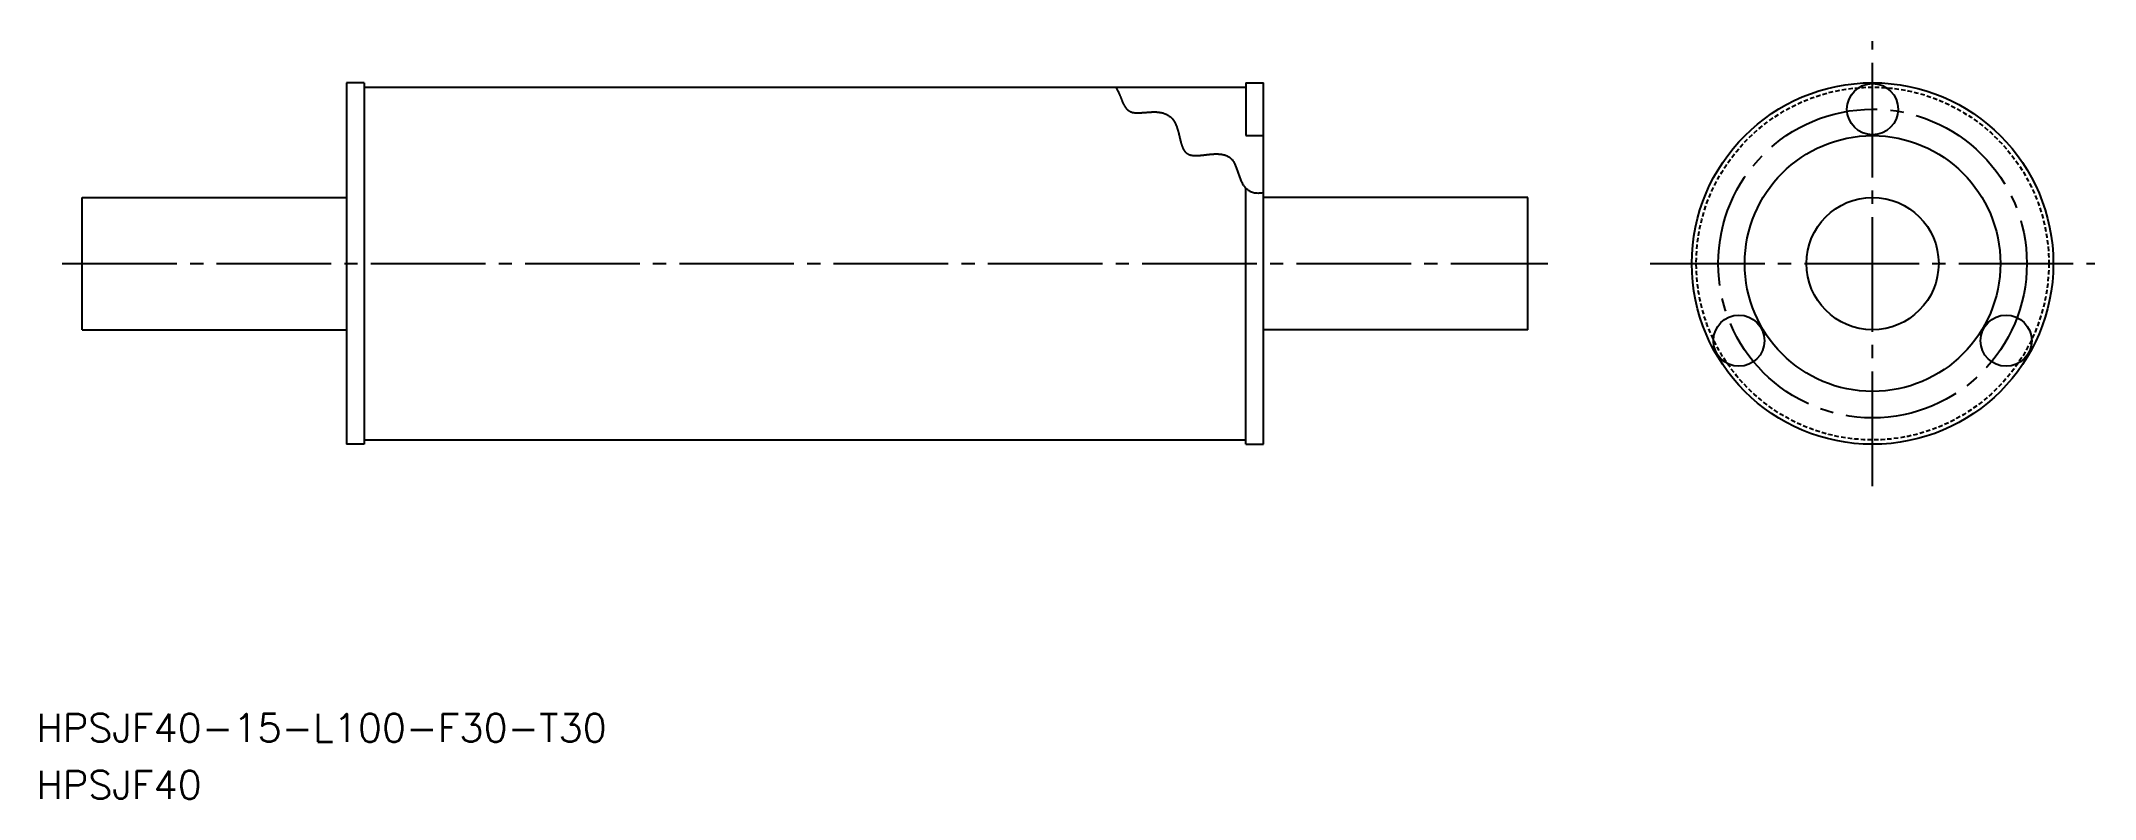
# Model space of a CAD drawing. Extents: x 54 to 287, y 137 to 223.
import ezdxf

# ---------------------------------------------------------------- set-up
doc = ezdxf.new("R2010")
doc.units = 0
doc.linetypes.add('CENTER', pattern=[17.5, 13, -1.5, 1.5, -1.5])
doc.linetypes.add('DASHED', pattern=[0.75, 0.5, -0.25])
doc.layers.get('0').update_dxf_attribs({"linetype": 'CONTINUOUS'})
doc.layers.add('CENTER', color=1, linetype='CENTER')
doc.styles.get("Standard").update_dxf_attribs({"font": 'txt.shx', "bigfont": '@extfont2.shx'})

msp = doc.modelspace()

# ---------------------------------------------------------------- linework, layer by layer
at = {"color": 7, "linetype": 'CONTINUOUS'}
for p, q in [((90.79, 218.43), (88.79, 218.43)), ((88.79, 218.43), (88.79, 177.43)), ((90.79, 218.43), (90.79, 177.43)), ((90.79, 217.93), (190.79, 217.93)), ((190.79, 218.43), (192.79, 218.43)), ((190.79, 218.43), (190.79, 212.43)), ((192.79, 177.43), (192.79, 218.43)), ((190.79, 212.43), (192.79, 212.43)), ((58.79, 205.43), (88.79, 205.43)), ((58.79, 190.43), (58.79, 205.43)), ((190.79, 177.43), (190.79, 206.49)), ((222.79, 205.43), (192.79, 205.43)), ((222.79, 190.43), (222.79, 205.43)), ((58.79, 190.43), (88.79, 190.43)), ((222.79, 190.43), (192.79, 190.43)), ((90.79, 177.43), (88.79, 177.43)), ((90.79, 177.93), (190.79, 177.93)), ((190.79, 177.43), (192.79, 177.43))]:
    msp.add_line(p, q, dxfattribs=at)
at = {"color": 3}
msp.add_polyline3d([(176.03, 217.93, 0), (176.06, 217.88, 0), (176.09, 217.82, 0), (176.12, 217.78, 0), (176.16, 217.72, 0), (176.18, 217.67, 0), (176.21, 217.62, 0), (176.24, 217.57, 0), (176.27, 217.52, 0), (176.29, 217.47, 0), (176.32, 217.42, 0), (176.34, 217.37, 0), (176.37, 217.31, 0), (176.39, 217.26, 0), (176.41, 217.21, 0), (176.44, 217.16, 0), (176.46, 217.11, 0), (176.48, 217.06, 0), (176.5, 217.01, 0), (176.52, 216.96, 0), (176.54, 216.91, 0), (176.56, 216.86, 0), (176.59, 216.81, 0), (176.6, 216.76, 0), (176.62, 216.71, 0), (176.64, 216.66, 0), (176.66, 216.61, 0), (176.68, 216.56, 0), (176.7, 216.51, 0), (176.72, 216.46, 0), (176.74, 216.42, 0), (176.76, 216.37, 0), (176.78, 216.32, 0), (176.8, 216.28, 0), (176.82, 216.23, 0), (176.84, 216.19, 0), (176.86, 216.14, 0), (176.88, 216.1, 0), (176.9, 216.05, 0), (176.92, 216.01, 0), (176.94, 215.97, 0), (176.97, 215.93, 0), (176.99, 215.88, 0), (177.01, 215.84, 0), (177.03, 215.8, 0), (177.06, 215.76, 0), (177.08, 215.73, 0), (177.1, 215.69, 0), (177.13, 215.65, 0), (177.15, 215.62, 0), (177.18, 215.58, 0), (177.21, 215.55, 0), (177.24, 215.51, 0), (177.26, 215.48, 0), (177.29, 215.45, 0), (177.32, 215.42, 0), (177.35, 215.39, 0), (177.38, 215.36, 0), (177.42, 215.33, 0), (177.45, 215.31, 0), (177.48, 215.28, 0), (177.52, 215.26, 0), (177.56, 215.23, 0), (177.59, 215.21, 0), (177.63, 215.19, 0), (177.67, 215.17, 0), (177.71, 215.15, 0), (177.75, 215.13, 0), (177.79, 215.12, 0), (177.84, 215.1, 0), (177.88, 215.09, 0), (177.93, 215.07, 0), (177.98, 215.06, 0), (178.03, 215.05, 0), (178.08, 215.04, 0), (178.13, 215.04, 0), (178.18, 215.03, 0), (178.24, 215.02, 0), (178.29, 215.02, 0), (178.35, 215.02, 0), (178.41, 215.01, 0), (178.47, 215.01, 0), (178.53, 215.01, 0), (178.59, 215.01, 0), (178.65, 215.02, 0), (178.71, 215.02, 0), (178.78, 215.02, 0), (178.84, 215.02, 0), (178.91, 215.03, 0), (178.97, 215.03, 0), (179.04, 215.04, 0), (179.1, 215.04, 0), (179.17, 215.05, 0), (179.24, 215.05, 0), (179.31, 215.06, 0), (179.37, 215.06, 0), (179.44, 215.07, 0), (179.51, 215.07, 0), (179.58, 215.08, 0), (179.65, 215.09, 0), (179.72, 215.09, 0), (179.79, 215.1, 0), (179.85, 215.1, 0), (179.92, 215.11, 0), (179.99, 215.11, 0), (180.06, 215.11, 0), (180.13, 215.12, 0), (180.2, 215.12, 0), (180.27, 215.12, 0), (180.33, 215.12, 0), (180.4, 215.12, 0), (180.47, 215.12, 0), (180.53, 215.12, 0), (180.6, 215.12, 0), (180.67, 215.12, 0), (180.73, 215.11, 0), (180.79, 215.11, 0), (180.86, 215.1, 0), (180.92, 215.09, 0), (180.98, 215.08, 0), (181.04, 215.07, 0), (181.1, 215.06, 0), (181.16, 215.05, 0), (181.22, 215.04, 0), (181.28, 215.03, 0), (181.34, 215.01, 0), (181.4, 215, 0), (181.45, 214.98, 0), (181.51, 214.96, 0), (181.56, 214.94, 0), (181.62, 214.92, 0), (181.67, 214.9, 0), (181.72, 214.88, 0), (181.77, 214.85, 0), (181.82, 214.83, 0), (181.88, 214.8, 0), (181.92, 214.77, 0), (181.97, 214.75, 0), (182.02, 214.72, 0), (182.06, 214.69, 0), (182.11, 214.65, 0), (182.16, 214.62, 0), (182.2, 214.59, 0), (182.24, 214.55, 0), (182.28, 214.52, 0), (182.32, 214.48, 0), (182.36, 214.44, 0), (182.4, 214.4, 0), (182.44, 214.36, 0), (182.48, 214.32, 0), (182.51, 214.27, 0), (182.55, 214.23, 0), (182.58, 214.18, 0), (182.62, 214.13, 0), (182.65, 214.09, 0), (182.68, 214.04, 0), (182.71, 213.99, 0), (182.74, 213.93, 0), (182.76, 213.88, 0), (182.79, 213.83, 0), (182.82, 213.77, 0), (182.84, 213.72, 0), (182.87, 213.66, 0), (182.89, 213.6, 0), (182.92, 213.54, 0), (182.94, 213.49, 0), (182.96, 213.43, 0), (182.98, 213.37, 0), (183, 213.31, 0), (183.02, 213.24, 0), (183.04, 213.18, 0), (183.06, 213.12, 0), (183.08, 213.06, 0), (183.1, 213, 0), (183.11, 212.93, 0), (183.13, 212.87, 0), (183.15, 212.81, 0), (183.16, 212.74, 0), (183.18, 212.68, 0), (183.2, 212.61, 0), (183.21, 212.55, 0), (183.23, 212.49, 0), (183.24, 212.42, 0), (183.26, 212.36, 0), (183.27, 212.3, 0), (183.29, 212.23, 0), (183.3, 212.17, 0), (183.32, 212.11, 0), (183.33, 212.04, 0), (183.35, 211.98, 0), (183.36, 211.92, 0), (183.38, 211.86, 0), (183.4, 211.8, 0), (183.41, 211.74, 0), (183.43, 211.68, 0), (183.44, 211.62, 0), (183.46, 211.57, 0), (183.47, 211.51, 0), (183.49, 211.45, 0), (183.51, 211.4, 0), (183.53, 211.34, 0), (183.54, 211.29, 0), (183.56, 211.24, 0), (183.58, 211.19, 0), (183.6, 211.14, 0), (183.62, 211.09, 0), (183.64, 211.04, 0), (183.66, 211, 0), (183.69, 210.95, 0), (183.71, 210.91, 0), (183.73, 210.86, 0), (183.75, 210.82, 0), (183.78, 210.78, 0), (183.8, 210.75, 0), (183.83, 210.71, 0), (183.86, 210.67, 0), (183.88, 210.64, 0), (183.91, 210.6, 0), (183.94, 210.57, 0), (183.97, 210.54, 0), (184, 210.51, 0), (184.04, 210.49, 0), (184.07, 210.46, 0), (184.1, 210.43, 0), (184.14, 210.41, 0), (184.17, 210.39, 0), (184.21, 210.36, 0), (184.25, 210.34, 0), (184.29, 210.32, 0), (184.33, 210.31, 0), (184.37, 210.29, 0), (184.41, 210.27, 0), (184.46, 210.26, 0), (184.5, 210.24, 0), (184.55, 210.23, 0), (184.59, 210.22, 0), (184.64, 210.21, 0), (184.69, 210.2, 0), (184.74, 210.19, 0), (184.8, 210.19, 0), (184.85, 210.18, 0), (184.9, 210.18, 0), (184.96, 210.17, 0), (185.02, 210.17, 0), (185.08, 210.17, 0), (185.14, 210.17, 0), (185.2, 210.17, 0), (185.26, 210.17, 0), (185.33, 210.17, 0), (185.39, 210.18, 0), (185.46, 210.18, 0), (185.53, 210.19, 0), (185.6, 210.19, 0), (185.68, 210.2, 0), (185.75, 210.21, 0), (185.82, 210.22, 0), (185.9, 210.22, 0), (185.98, 210.23, 0), (186.06, 210.24, 0), (186.13, 210.25, 0), (186.22, 210.26, 0), (186.3, 210.27, 0), (186.38, 210.28, 0), (186.46, 210.29, 0), (186.54, 210.3, 0), (186.63, 210.31, 0), (186.71, 210.32, 0), (186.79, 210.33, 0), (186.88, 210.34, 0), (186.96, 210.34, 0), (187.05, 210.35, 0), (187.13, 210.35, 0), (187.22, 210.36, 0), (187.3, 210.36, 0), (187.39, 210.36, 0), (187.47, 210.36, 0), (187.56, 210.36, 0), (187.64, 210.36, 0), (187.72, 210.35, 0), (187.81, 210.35, 0), (187.89, 210.34, 0), (187.97, 210.33, 0), (188.05, 210.32, 0), (188.13, 210.3, 0), (188.21, 210.29, 0), (188.28, 210.27, 0), (188.36, 210.25, 0), (188.44, 210.22, 0), (188.51, 210.2, 0), (188.58, 210.17, 0), (188.66, 210.14, 0), (188.73, 210.1, 0), (188.79, 210.07, 0), (188.86, 210.03, 0), (188.93, 209.98, 0), (188.99, 209.94, 0), (189.05, 209.88, 0), (189.11, 209.83, 0), (189.17, 209.77, 0), (189.23, 209.71, 0), (189.28, 209.65, 0), (189.33, 209.58, 0), (189.38, 209.51, 0), (189.43, 209.43, 0), (189.47, 209.35, 0), (189.51, 209.27, 0), (189.56, 209.18, 0), (189.6, 209.09, 0), (189.63, 209, 0), (189.67, 208.9, 0), (189.71, 208.81, 0), (189.75, 208.71, 0), (189.78, 208.6, 0), (189.81, 208.5, 0), (189.85, 208.4, 0), (189.88, 208.29, 0), (189.92, 208.19, 0), (189.96, 208.08, 0), (189.99, 207.98, 0), (190.03, 207.87, 0), (190.07, 207.77, 0), (190.11, 207.66, 0), (190.15, 207.56, 0), (190.19, 207.46, 0), (190.23, 207.35, 0), (190.28, 207.25, 0), (190.33, 207.16, 0), (190.38, 207.06, 0), (190.43, 206.96, 0), (190.49, 206.87, 0), (190.55, 206.78, 0), (190.61, 206.7, 0), (190.67, 206.61, 0), (190.74, 206.53, 0), (190.81, 206.46, 0), (190.89, 206.39, 0), (190.97, 206.32, 0), (191.06, 206.26, 0), (191.15, 206.2, 0), (191.24, 206.14, 0), (191.34, 206.1, 0), (191.44, 206.05, 0), (191.55, 206.02, 0), (191.66, 205.99, 0), (191.78, 205.96, 0), (191.91, 205.94, 0), (192.04, 205.93, 0), (192.18, 205.92, 0), (192.32, 205.93, 0), (192.47, 205.94, 0), (192.63, 205.95, 0), (192.79, 205.97, 0)], dxfattribs=at)
at = {"color": 7, "linetype": 'CONTINUOUS'}
for centre, radius in [((261.89, 197.93), 20.5), ((261.89, 215.43), 2.9), ((261.89, 197.93), 14.5), ((261.89, 197.93), 7.5), ((246.73, 189.18), 2.9), ((277.04, 189.18), 2.9)]:
    msp.add_circle(centre, radius, dxfattribs=at)
at = {"color": 3, "linetype": 'DASHED'}
msp.add_circle((261.89, 197.93), 20, dxfattribs=at)
at = {"layer": 'CENTER', "color": 1, "linetype": 'CENTER'}
for p, q in [((261.89, 172.7), (261.89, 223.15)), ((56.54, 197.93), (225.04, 197.93)), ((236.66, 197.93), (287.11, 197.93))]:
    msp.add_line(p, q, dxfattribs=at)
msp.add_circle((261.89, 197.93), 17.5, dxfattribs=at)

# ---------------------------------------------------------------- texts
at = {"color": 7, "linetype": 'CONTINUOUS'}
for s, p in [('HPSJF40-15-L100-F30-T30', (53.58, 143.68)), ('HPSJF40', (53.58, 137.22))]:
    msp.add_text(s, height=3.2, dxfattribs=at).set_placement(p)

doc.saveas('drawing.dxf')
